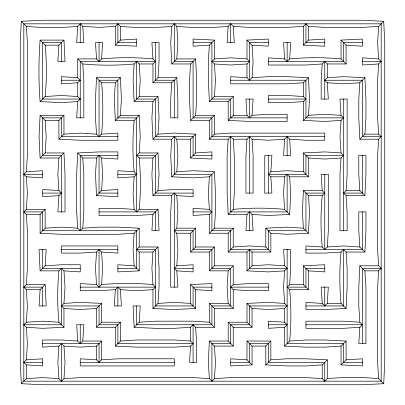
<?xml version="1.0" encoding="UTF-8"?>
<svg xmlns="http://www.w3.org/2000/svg" width="405" height="405" viewBox="0 0 405 405"><rect width="100%" height="100%" fill="white"/><g stroke="black" fill="none" stroke-linecap="round" stroke-linejoin="round"><path stroke-width="0.61" d="M21.298 21.298L20.25 42.631L20.25 362.369L21.298 383.702L42.631 384.75L362.369 384.75L383.702 383.702L384.75 362.369L384.75 42.631L383.702 21.298L362.369 20.25L42.631 20.25L21.298 21.298L26.35 26.35L27.398 42.631L27.398 155.48L26.35 171.76L23.824 174.287L26.35 176.813L42.631 177.861L42.631 170.713L26.35 171.76M63.965 134.146L80.246 133.098L96.527 134.146L99.058 136.672L101.584 134.146L117.865 133.098L117.865 140.246L80.246 140.246L58.912 139.198L63.965 134.146L63.965 115.339L40.105 115.339L39.057 136.672L40.105 158.006L58.912 158.006L63.965 152.953L65.013 174.287L65.013 211.906L57.864 211.906L58.912 195.625L61.438 193.094L58.912 190.568L42.631 189.525L42.631 196.668L58.912 195.625M77.719 152.953L76.677 174.287L76.677 211.906L77.719 228.187L80.246 230.713L82.777 228.187L83.82 211.906L83.82 174.287L82.777 158.006L77.719 152.953L99.058 151.905L117.865 151.905L117.865 159.054L101.584 158.006L99.058 155.48L96.527 158.006L95.484 174.287L96.527 195.625L117.865 196.668L117.865 189.525L101.584 190.568L96.527 195.625M120.391 77.719L115.339 82.777L114.291 99.058L115.339 120.391L120.391 115.339L121.439 99.058L120.391 77.719L96.527 77.719L95.484 99.058L95.484 117.865L96.527 134.146M209.375 341.035L214.432 346.088L233.239 346.088L228.187 341.035L209.375 341.035L208.332 362.369L209.375 378.65L211.906 381.176L214.432 378.65L230.713 377.602L305.942 377.602L322.223 378.65L324.754 381.176L327.281 378.65L327.281 359.842L305.942 358.795L287.135 358.795L270.854 359.842L265.801 364.895L287.135 365.943L305.942 365.943L322.223 364.895L327.281 359.842M289.661 214.432L290.709 193.094L289.661 176.813L287.135 174.287L284.609 176.813L283.561 193.094L284.609 209.375L289.661 214.432L268.328 215.475L252.047 214.432L249.52 211.906L246.994 214.432L245.946 230.713L253.095 230.713L252.047 214.432M303.416 190.568L308.473 195.625L322.223 195.625L324.754 193.094L322.223 190.568L303.416 190.568L302.373 211.906L303.416 228.187L308.473 233.239L287.135 234.287L270.854 233.239L265.801 228.187L287.135 227.139L303.416 228.187M308.473 233.239L309.516 211.906L308.473 195.625M322.223 303.416L321.18 287.135L328.323 287.135L327.281 303.416L324.754 305.942L322.223 303.416L305.942 302.373L305.942 309.516L324.754 309.516L346.088 308.473L347.136 287.135L347.136 268.328L346.088 252.047L343.561 249.52L341.035 252.047L324.754 253.095L305.942 253.095L305.942 245.946L322.223 246.994L324.754 249.52L327.281 246.994L328.323 230.713L328.323 174.287L321.18 174.287L322.223 190.568M383.702 383.702L378.65 378.65L377.602 362.369L377.602 287.135L378.65 270.854L381.176 268.328L378.65 265.801L359.842 265.801L358.795 287.135L358.795 305.942L359.842 322.223L362.369 324.754L359.842 327.281L343.561 328.323L305.942 328.323L305.942 321.18L343.561 321.18L359.842 322.223M364.895 195.625L365.943 174.287L365.943 155.48L358.795 155.48L358.795 174.287L359.842 190.568L364.895 195.625L346.088 195.625L343.561 193.094L346.088 190.568L347.136 174.287L347.136 99.058L339.987 99.058L341.035 115.339L343.561 117.865L341.035 120.391L324.754 121.439L303.416 120.391L303.416 101.584L305.942 99.058L303.416 96.527L287.135 95.484L268.328 95.484L268.328 102.627L287.135 102.627L303.416 101.584M364.895 252.047L365.943 230.713L365.943 211.906L358.795 211.906L358.795 230.713L359.842 246.994L364.895 252.047L346.088 252.047M40.105 270.854L45.157 265.801L46.205 249.52L39.057 249.52L40.105 270.854L58.912 270.854L61.438 268.328L63.965 270.854L65.013 287.135L63.965 303.416L61.438 305.942L63.965 308.473L63.965 327.281L42.631 328.323L26.35 327.281L23.824 324.754L26.35 322.223L27.398 305.942L26.35 289.661L23.824 287.135L26.35 284.609L27.398 268.328L27.398 230.713L26.35 214.432L23.824 211.906L26.35 209.375L27.398 193.094L26.35 176.813M26.35 359.842L42.631 358.795L42.631 365.943L26.35 364.895L23.824 362.369L26.35 359.842L27.398 343.561L26.35 327.281M40.105 158.006L45.157 152.953L46.205 136.672L45.157 120.391L40.105 115.339M45.157 284.609L40.105 289.661L39.057 305.942L46.205 305.942L45.157 284.609L26.35 284.609M63.965 40.105L58.912 45.157L57.864 61.438L65.013 61.438L63.965 40.105L40.105 40.105A409.764 409.764 0 0 0 40.105 101.584L61.438 102.627L77.719 101.584L80.246 99.058L77.719 96.527L61.438 95.484L45.157 96.527L40.105 101.584M58.912 158.006L57.864 174.287L58.912 190.568M77.719 26.35L76.677 42.631L83.82 42.631L82.777 26.35L80.246 23.824L77.719 26.35A273.598 273.598 0 0 1 26.35 26.35M58.912 346.088L57.864 362.369L58.912 378.65L61.438 381.176L63.965 378.65L65.013 362.369L63.965 346.088L61.438 343.561L58.912 346.088L42.631 347.136L42.631 339.987L61.438 339.987L77.719 341.035L80.246 343.561L82.777 341.035L83.82 324.754L76.677 324.754L77.719 341.035M77.719 101.584L76.677 117.865L83.82 117.865L83.82 80.246L82.777 63.965L77.719 58.912L77.719 77.719L80.246 80.246L77.719 82.777L61.438 83.82L61.438 76.677L77.719 77.719M101.584 58.912L102.627 42.631L95.484 42.631L96.527 58.912L99.058 61.438L101.584 58.912A273.598 273.598 0 0 1 152.953 58.912L155.48 61.438L152.953 63.965L152.953 82.777L171.76 82.777L176.813 77.719L177.861 99.058L177.861 117.865L170.713 117.865L170.713 99.058L171.76 82.777M96.527 252.047L95.484 268.328L96.527 284.609L99.058 287.135L101.584 284.609L102.627 268.328L101.584 252.047L99.058 249.52L96.527 252.047L80.246 253.095L61.438 253.095L61.438 245.946L117.865 245.946L117.865 253.095L101.584 252.047M101.584 190.568L102.627 174.287L101.584 158.006M115.339 289.661L114.291 305.942L121.439 305.942L120.391 289.661L117.865 287.135L115.339 289.661L99.058 290.709L80.246 290.709L80.246 283.561L96.527 284.609M134.146 101.584L139.198 96.527L140.246 80.246L139.198 63.965L136.672 61.438L134.146 63.965L133.098 80.246L134.146 101.584L152.953 101.584L158.006 96.527L159.054 117.865L158.006 134.146L152.953 139.198L151.905 117.865L152.953 101.584M134.146 176.813L117.865 177.861L117.865 170.713L134.146 171.76L136.672 174.287L134.146 176.813L133.098 193.094L134.146 209.375L136.672 211.906L139.198 209.375L158.006 209.375L159.054 230.713L151.905 230.713L152.953 214.432L158.006 209.375M152.953 158.006L151.905 174.287L152.953 195.625L158.006 190.568L159.054 174.287L158.006 152.953L152.953 158.006L139.198 158.006L136.672 155.48L139.198 152.953L140.246 136.672L139.198 115.339L120.391 115.339M82.777 228.187L99.058 227.139L117.865 227.139L139.198 228.187L134.146 233.239L133.098 249.52L134.146 265.801L139.198 270.854L117.865 271.902L117.865 264.754L134.146 265.801M134.146 327.281L139.198 322.223L140.246 305.942L133.098 305.942L134.146 327.281L155.48 328.323L174.287 328.323L190.568 327.281L193.094 324.754L195.625 327.281L196.668 343.561L196.668 362.369L189.525 362.369L190.568 346.088L193.094 343.561L190.568 341.035L174.287 339.987L136.672 339.987L120.391 341.035L115.339 346.088L136.672 347.136L174.287 347.136L190.568 346.088M152.953 82.777L158.006 77.719L159.054 61.438L159.054 42.631L151.905 42.631L152.953 58.912M195.625 289.661L211.906 290.709L211.906 283.561L190.568 284.609L195.625 289.661L195.625 308.473L174.287 309.516L152.953 308.473L158.006 303.416L159.054 287.135L159.054 268.328L158.006 246.994L152.953 252.047L151.905 268.328L152.953 284.609L155.48 287.135L152.953 289.661L136.672 290.709L120.391 289.661M171.76 63.965L176.813 58.912L177.861 42.631L176.813 26.35L174.287 23.824L171.76 26.35L170.713 42.631L171.76 63.965L190.568 63.965L195.625 58.912L196.668 80.246L196.668 99.058L195.625 115.339L190.568 120.391L189.525 99.058L189.525 80.246L190.568 63.965M171.76 176.813L176.813 171.76L177.861 155.48L176.813 139.198L174.287 136.672L171.76 139.198L170.713 155.48L171.76 176.813L193.094 177.861L209.375 176.813L214.432 171.76L215.475 193.094L215.475 211.906L214.432 228.187L209.375 233.239L209.375 214.432L211.906 211.906L209.375 209.375L193.094 208.332L193.094 215.475L209.375 214.432M158.006 190.568L174.287 189.525L193.094 189.525L193.094 196.668L176.813 195.625L174.287 193.094L171.76 195.625L170.713 211.906L170.713 287.135L177.861 287.135L176.813 270.854L174.287 268.328L176.813 265.801L193.094 264.754L193.094 271.902L176.813 270.854M176.813 265.801L177.861 249.52L176.813 233.239L174.287 230.713L176.813 228.187L177.861 211.906L176.813 195.625M209.375 45.157L193.094 46.205L193.094 39.057L214.432 40.105L209.375 45.157L208.332 61.438L208.332 80.246L209.375 101.584L228.187 101.584L233.239 96.527L214.432 96.527L209.375 101.584M214.432 96.527L215.475 80.246L214.432 63.965L211.906 61.438L214.432 58.912L230.713 57.864L246.994 58.912L249.52 61.438L246.994 63.965L230.713 65.013L214.432 63.965M209.375 176.813L208.332 193.094L209.375 209.375M228.187 26.35L227.139 42.631L234.287 42.631L233.239 26.35L230.713 23.824L228.187 26.35A273.598 273.598 0 0 1 176.813 26.35M228.187 214.432L233.239 209.375L234.287 193.094L234.287 155.48L233.239 139.198L230.713 136.672L228.187 139.198L227.139 155.48L227.139 193.094L228.187 214.432L246.994 214.432M214.432 378.65L215.475 362.369L214.432 346.088M214.432 265.801L214.432 246.994L209.375 252.047L209.375 270.854L214.432 265.801L233.239 265.801L228.187 270.854L227.139 287.135L228.187 303.416L233.239 308.473L214.432 308.473L209.375 303.416L209.375 322.223L214.432 327.281L214.432 308.473M246.994 139.198L245.946 155.48L245.946 193.094L253.095 193.094L253.095 155.48L252.047 139.198L249.52 136.672L246.994 139.198L233.239 139.198M252.047 77.719L268.328 76.677L287.135 76.677L308.473 77.719L303.416 82.777L287.135 83.82L230.713 83.82L230.713 76.677L246.994 77.719L249.52 80.246L252.047 77.719L253.095 61.438L252.047 45.157L246.994 40.105L268.328 39.057L268.328 46.205L252.047 45.157M252.047 115.339L253.095 99.058L245.946 99.058L246.994 115.339L249.52 117.865L252.047 115.339L268.328 114.291L287.135 114.291L287.135 121.439L249.52 121.439L228.187 120.391L228.187 101.584M270.854 171.76L271.902 155.48L264.754 155.48L264.754 193.094L271.902 193.094L270.854 176.813L268.328 174.287L270.854 171.76L287.135 170.713L303.416 171.76L308.473 176.813L289.661 176.813M289.661 58.912L290.709 42.631L283.561 42.631L284.609 58.912L287.135 61.438L289.661 58.912A273.598 273.598 0 0 1 341.035 58.912L346.088 63.965L327.281 63.965L324.754 61.438L322.223 63.965L305.942 65.013L268.328 65.013L268.328 57.864L284.609 58.912M284.609 139.198L283.561 155.48L290.709 155.48L289.661 139.198L287.135 136.672L284.609 139.198L268.328 140.246L252.047 139.198M308.473 270.854L324.754 271.902L324.754 264.754L303.416 265.801L308.473 270.854L308.473 289.661L289.661 289.661L287.135 287.135L289.661 284.609L290.709 268.328L290.709 249.52L283.561 249.52L284.609 265.801L287.135 268.328L284.609 270.854L283.561 287.135L284.609 303.416L287.135 305.942L284.609 308.473L268.328 309.516L252.047 308.473L246.994 303.416L268.328 302.373L284.609 303.416M303.416 120.391L308.473 115.339L309.516 99.058L308.473 77.719M322.223 63.965L321.18 80.246L321.18 99.058L328.323 99.058L327.281 82.777L324.754 80.246L327.281 77.719L343.561 76.677L364.895 77.719L365.943 99.058L365.943 117.865L364.895 134.146L359.842 139.198L358.795 117.865L358.795 99.058L359.842 82.777L364.895 77.719M341.035 120.391L339.987 136.672L341.035 152.953L343.561 155.48L341.035 158.006L324.754 159.054L308.473 158.006L303.416 152.953L324.754 151.905L341.035 152.953M341.035 158.006L339.987 174.287L339.987 230.713L347.136 230.713L347.136 211.906L346.088 195.625M383.702 21.298L378.65 26.35L377.602 42.631L378.65 58.912L381.176 61.438L378.65 63.965L362.369 65.013L362.369 57.864L378.65 58.912M359.842 327.281L358.795 343.561L365.943 343.561L365.943 287.135L364.895 270.854L359.842 265.801M378.65 63.965L377.602 80.246L377.602 117.865L378.65 134.146L381.176 136.672L378.65 139.198L377.602 155.48L377.602 249.52L378.65 265.801M82.777 26.35L99.058 27.398L115.339 26.35L117.865 23.824L120.391 26.35L120.391 40.105L115.339 45.157L136.672 46.205L136.672 39.057L120.391 40.105M58.912 139.198L58.912 120.391L63.965 115.339M40.105 233.239L40.105 214.432L45.157 209.375L45.157 228.187L40.105 233.239L61.438 234.287L117.865 234.287L134.146 233.239M115.339 120.391L134.146 120.391L139.198 115.339M176.813 139.198L190.568 139.198L195.625 134.146L174.287 133.098L158.006 134.146M209.375 120.391L214.432 115.339L214.432 134.146L209.375 139.198L209.375 120.391L190.568 120.391M233.239 26.35L249.52 27.398L287.135 27.398L303.416 26.35L305.942 23.824L308.473 26.35L324.754 27.398L362.369 27.398L378.65 26.35M190.568 158.006L195.625 152.953L211.906 151.905L211.906 159.054L190.568 158.006L190.568 139.198M228.187 120.391L233.239 115.339L233.239 96.527M303.416 45.157L308.473 40.105L324.754 39.057L324.754 46.205L303.416 45.157L303.416 26.35M152.953 252.047L139.198 252.047L136.672 249.52L139.198 246.994L158.006 246.994M21.298 383.702L26.35 378.65L42.631 377.602L58.912 378.65M63.965 308.473L80.246 309.516L96.527 308.473L101.584 303.416L80.246 302.373L63.965 303.416M101.584 322.223L120.391 322.223L115.339 327.281L96.527 327.281L101.584 322.223L101.584 303.416M190.568 233.239L195.625 228.187L195.625 246.994L190.568 252.047L190.568 233.239L176.813 233.239M63.965 346.088L80.246 347.136L96.527 346.088L101.584 341.035L101.584 359.842L99.058 362.369L96.527 359.842L80.246 358.795L80.246 365.943L174.287 365.943L174.287 358.795L117.865 358.795L101.584 359.842M270.854 233.239L270.854 252.047L252.047 252.047L249.52 249.52L246.994 252.047L228.187 252.047L228.187 233.239L233.239 228.187L214.432 228.187M228.187 252.047L233.239 246.994L249.52 245.946L265.801 246.994L270.854 252.047M230.713 287.135L233.239 284.609L249.52 283.561L268.328 283.561L268.328 290.709L249.52 290.709L233.239 289.661L230.713 287.135L268.328 287.135M284.609 270.854L268.328 271.902L246.994 270.854L252.047 265.801L268.328 264.754L284.609 265.801M265.801 364.895L265.801 346.088L270.854 341.035L246.994 341.035L246.994 359.842L252.047 364.895L230.713 365.943L230.713 358.795L246.994 359.842M284.609 327.281L287.135 324.754L284.609 322.223L268.328 321.18L268.328 328.323L284.609 327.281L284.609 346.088L305.942 347.136L324.754 347.136L341.035 346.088L346.088 341.035L324.754 339.987L305.942 339.987L289.661 341.035L284.609 346.088M341.035 364.895L346.088 359.842L362.369 358.795L362.369 365.943L341.035 364.895L341.035 346.088M359.842 82.777L343.561 83.82L327.281 82.777M308.473 115.339L324.754 114.291L341.035 115.339M214.432 134.146L230.713 133.098L324.754 133.098L324.754 140.246L305.942 140.246L289.661 139.198M176.813 171.76L193.094 170.713L214.432 171.76M152.953 214.432L136.672 215.475L99.058 215.475L99.058 208.332L117.865 208.332L134.146 209.375M45.157 228.187L61.438 227.139L77.719 228.187M327.281 246.994L343.561 245.946L359.842 246.994M45.157 265.801L61.438 264.754L80.246 264.754L80.246 271.902L63.965 270.854M158.006 303.416L174.287 302.373L190.568 303.416L195.625 308.473M26.35 322.223L42.631 321.18L58.912 322.223L63.965 327.281M139.198 322.223L155.48 321.18L193.094 321.18L209.375 322.223M63.965 378.65L80.246 377.602L193.094 377.602L209.375 378.65M341.035 40.105L362.369 39.057L362.369 46.205L346.088 45.157L341.035 40.105L341.035 58.912M136.672 42.631L117.865 42.631L117.865 23.824M193.094 42.631L211.906 42.631L211.906 99.058L230.713 99.058L230.713 117.865L287.135 117.865M268.328 42.631L249.52 42.631L249.52 80.246M324.754 42.631L305.942 42.631L305.942 23.824M362.369 42.631L343.561 42.631L343.561 61.438L268.328 61.438M40.105 40.105L45.157 45.157L58.912 45.157M77.719 58.912L96.527 58.912M176.813 58.912L195.625 58.912M155.48 61.438L80.246 61.438L80.246 117.865M211.906 61.438L249.52 61.438M362.369 61.438L381.176 61.438M139.198 63.965L152.953 63.965M158.006 77.719L176.813 77.719M61.438 80.246L80.246 80.246M230.713 80.246L305.942 80.246L305.942 117.865L343.561 117.865M324.754 80.246L362.369 80.246L362.369 136.672L381.176 136.672M96.527 77.719L101.584 82.777L115.339 82.777M139.198 96.527L158.006 96.527M80.246 99.058L42.631 99.058L42.631 42.631L61.438 42.631L61.438 61.438M268.328 99.058L305.942 99.058M195.625 115.339L214.432 115.339M233.239 115.339L246.994 115.339M45.157 120.391L58.912 120.391M364.895 134.146L378.65 134.146M117.865 136.672L61.438 136.672L61.438 117.865L42.631 117.865L42.631 155.48L61.438 155.48L61.438 211.906M324.754 136.672L211.906 136.672L211.906 117.865L193.094 117.865L193.094 61.438L174.287 61.438L174.287 23.824M152.953 139.198L171.76 139.198M209.375 139.198L228.187 139.198M359.842 139.198L378.65 139.198M45.157 152.953L63.965 152.953M139.198 152.953L158.006 152.953M117.865 155.48L80.246 155.48L80.246 230.713M136.672 155.48L155.48 155.48L155.48 193.094L193.094 193.094M211.906 155.48L193.094 155.48L193.094 136.672L155.48 136.672L155.48 99.058L136.672 99.058L136.672 61.438M343.561 155.48L305.942 155.48L305.942 174.287L268.328 174.287M82.777 158.006L96.527 158.006M23.824 174.287L42.631 174.287M117.865 174.287L136.672 174.287M270.854 176.813L284.609 176.813M346.088 190.568L359.842 190.568M42.631 193.094L61.438 193.094M117.865 193.094L99.058 193.094L99.058 155.48M324.754 193.094L305.942 193.094L305.942 230.713L268.328 230.713L268.328 249.52L230.713 249.52L230.713 230.713L211.906 230.713L211.906 174.287L174.287 174.287L174.287 136.672M343.561 193.094L362.369 193.094L362.369 155.48M152.953 195.625L171.76 195.625M26.35 209.375L45.157 209.375M23.824 211.906L42.631 211.906L42.631 230.713L136.672 230.713L136.672 268.328L117.865 268.328M99.058 211.906L155.48 211.906L155.48 230.713M193.094 211.906L211.906 211.906M26.35 214.432L40.105 214.432M176.813 228.187L195.625 228.187M174.287 230.713L193.094 230.713L193.094 249.52L211.906 249.52L211.906 268.328L230.713 268.328L230.713 305.942L211.906 305.942L211.906 324.754L136.672 324.754L136.672 305.942M209.375 233.239L228.187 233.239M195.625 246.994L214.432 246.994M61.438 249.52L117.865 249.52M136.672 249.52L155.48 249.52L155.48 305.942L193.094 305.942L193.094 287.135L211.906 287.135M305.942 249.52L362.369 249.52L362.369 211.906M190.568 252.047L209.375 252.047M80.246 268.328L42.631 268.328L42.631 249.52M174.287 268.328L193.094 268.328M287.135 268.328L249.52 268.328L249.52 249.52M324.754 268.328L305.942 268.328L305.942 287.135L308.473 289.661M381.176 268.328L362.369 268.328L362.369 343.561M209.375 270.854L228.187 270.854M364.895 270.854L378.65 270.854M289.661 284.609L303.416 284.609L305.942 287.135L287.135 287.135M23.824 287.135L42.631 287.135L42.631 305.942M80.246 287.135L155.48 287.135M26.35 289.661L40.105 289.661M209.375 303.416L228.187 303.416M327.281 303.416L341.035 303.416L346.088 308.473M61.438 305.942L99.058 305.942L99.058 324.754L117.865 324.754L117.865 343.561L193.094 343.561M287.135 305.942L249.52 305.942L249.52 324.754L230.713 324.754L230.713 343.561L211.906 343.561L211.906 381.176M305.942 305.942L343.561 305.942L343.561 249.52M228.187 322.223L246.994 322.223L252.047 327.281L233.239 327.281L228.187 322.223L228.187 341.035M23.824 324.754L61.438 324.754L61.438 268.328M268.328 324.754L287.135 324.754M305.942 324.754L362.369 324.754M195.625 327.281L214.432 327.281M82.777 341.035L101.584 341.035M42.631 343.561L99.058 343.561L99.058 362.369M246.994 341.035L252.047 346.088L265.801 346.088M23.824 362.369L42.631 362.369M80.246 362.369L174.287 362.369M230.713 362.369L249.52 362.369L249.52 343.561L268.328 343.561L268.328 362.369L324.754 362.369L324.754 381.176M362.369 362.369L343.561 362.369L343.561 343.561L287.135 343.561L287.135 249.52M346.088 45.157L346.088 63.965M346.088 341.035L346.088 359.842M343.561 99.058L343.561 230.713M327.281 63.965L327.281 77.719M324.754 61.438L324.754 99.058M324.754 174.287L324.754 249.52M324.754 287.135L324.754 305.942M322.223 364.895L322.223 378.65M308.473 26.35L308.473 40.105M308.473 158.006L308.473 176.813M303.416 82.777L303.416 96.527M303.416 152.953L303.416 171.76M303.416 265.801L303.416 284.609M287.135 42.631L287.135 61.438M287.135 136.672L287.135 155.48M287.135 174.287L287.135 211.906L230.713 211.906L230.713 136.672M284.609 308.473L284.609 322.223M270.854 341.035L270.854 359.842M268.328 155.48L268.328 193.094M265.801 228.187L265.801 246.994M252.047 252.047L252.047 265.801M252.047 308.473L252.047 327.281M252.047 346.088L252.047 364.895M249.52 99.058L249.52 117.865M249.52 136.672L249.52 193.094M249.52 211.906L249.52 230.713M246.994 40.105L246.994 58.912M246.994 63.965L246.994 77.719M246.994 252.047L246.994 270.854M246.994 303.416L246.994 322.223M233.239 228.187L233.239 246.994M233.239 265.801L233.239 284.609M233.239 289.661L233.239 308.473M233.239 327.281L233.239 346.088M230.713 23.824L230.713 42.631M214.432 40.105L214.432 58.912M195.625 134.146L195.625 152.953M193.094 324.754L193.094 362.369M190.568 284.609L190.568 303.416M190.568 327.281L190.568 341.035M174.287 117.865L174.287 80.246L155.48 80.246L155.48 42.631M174.287 193.094L174.287 287.135M152.953 289.661L152.953 308.473M139.198 228.187L139.198 246.994M139.198 252.047L139.198 270.854M136.672 211.906L136.672 117.865L117.865 117.865L117.865 80.246L99.058 80.246L99.058 136.672M120.391 322.223L120.391 341.035M117.865 287.135L117.865 305.942M115.339 26.35L115.339 45.157M115.339 327.281L115.339 346.088M99.058 42.631L99.058 61.438M99.058 249.52L99.058 287.135M96.527 308.473L96.527 327.281M96.527 346.088L96.527 359.842M80.246 23.824L80.246 42.631M80.246 324.754L80.246 343.561M77.719 82.777L77.719 96.527M61.438 343.561L61.438 381.176M26.35 364.895L26.35 378.65M327.281 378.65A273.598 273.598 0 0 1 378.65 378.65M289.661 289.661A273.598 273.598 0 0 1 289.661 341.035M58.912 322.223A273.598 273.598 0 0 1 58.912 270.854M341.035 303.416A273.598 273.598 0 0 1 341.035 252.047M101.584 284.609A273.598 273.598 0 0 1 152.953 284.609M322.223 246.994A273.598 273.598 0 0 1 322.223 195.625M139.198 158.006A273.598 273.598 0 0 1 139.198 209.375M233.239 209.375A273.598 273.598 0 0 1 284.609 209.375M134.146 171.76A273.598 273.598 0 0 1 134.146 120.391M101.584 82.777A273.598 273.598 0 0 1 101.584 134.146M45.157 45.157A273.598 273.598 0 0 1 45.157 96.527M134.146 63.965A273.593 273.593 0 0 1 82.777 63.965M171.76 26.35A273.598 273.598 0 0 1 120.391 26.35M381.176 23.824L23.824 23.824L23.824 381.176L381.176 381.176L381.176 23.824"/></g></svg>
